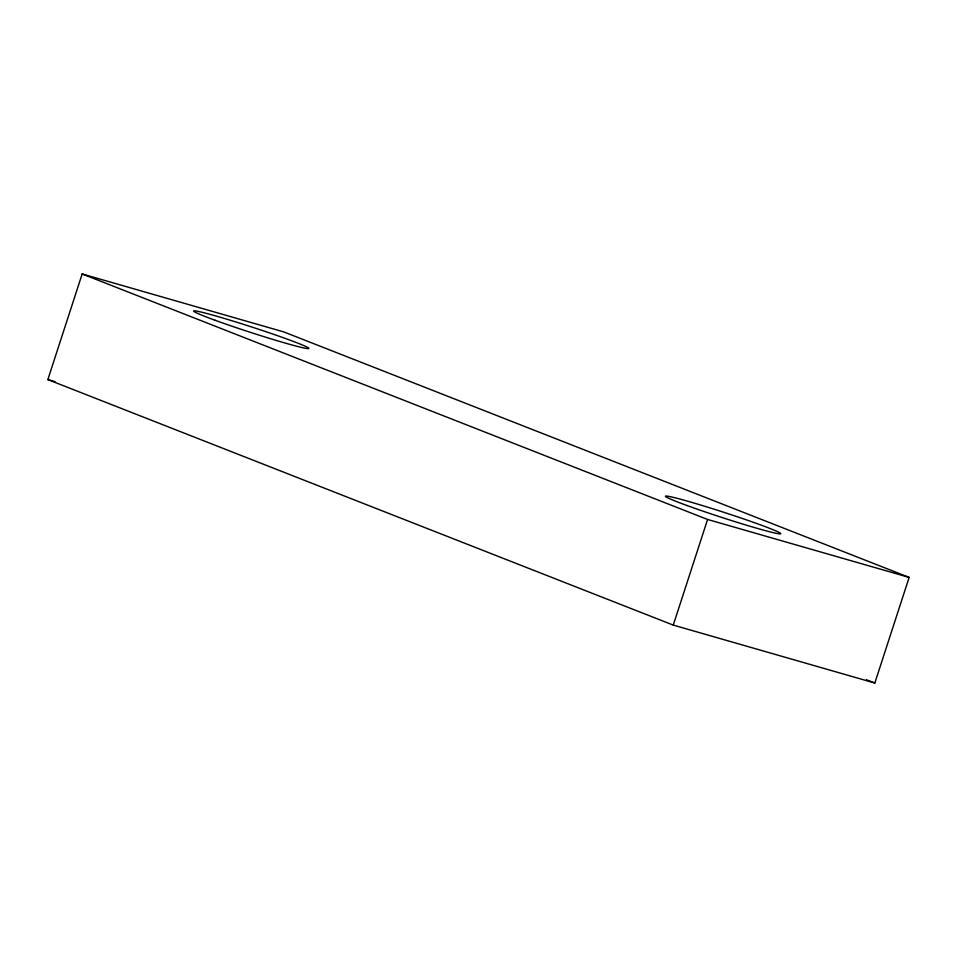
<?xml version="1.0" encoding="UTF-8"?>
<svg xmlns="http://www.w3.org/2000/svg" width="957" height="957" viewBox="0 0 957 957"><rect width="100%" height="100%" fill="white"/><g stroke="black" fill="none" stroke-linecap="round" stroke-linejoin="round"><path stroke-width="1.44" d="M47.85 379.594L82.17 273.965L283.739 331.9L909.15 577.406L874.83 683.035L673.261 625.1L47.85 379.594L55.004 381.652M673.261 625.1L707.582 519.472L82.17 273.965M707.582 519.472L909.15 577.406M866.492 679.757L874.83 683.035M686.982 505.511A60.65 2.751 18 0 0 780.099 533.886A60.65 2.751 18 0 0 702.175 505.487A60.65 2.751 18 0 0 686.982 505.511M215.086 320.26A60.65 2.751 18 0 0 308.19 348.635A60.65 2.751 18 0 0 230.266 320.236A60.65 2.751 18 0 0 215.086 320.26"/></g></svg>
